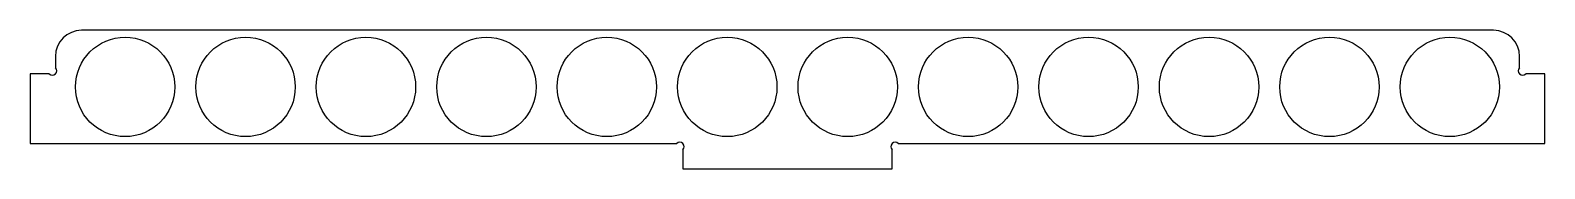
# Model space of a CAD drawing. Header units: inches. Extents: x -42.7 to 0.7, y -0.7 to 3.2.
import ezdxf

# ---------------------------------------------------------------- set-up
doc = ezdxf.new("R2010")
doc.units = ezdxf.units.IN
doc.layers.get('0').update_dxf_attribs({"linetype": 'CONTINUOUS'})

msp = doc.modelspace()

# ---------------------------------------------------------------- linework, layer by layer
for p, q in [((-0.75, 3.25), (-41.25, 3.25)), ((-42, 2.5), (-42, 2.177)), ((0, 2.177), (0, 2.5)), ((-42.177, 2), (-42.72, 2)), ((-42.72, 2), (-42.72, 0)), ((0.72, 2), (0.177, 2)), ((0.72, 0), (0.72, 2)), ((-17.823, 0), (0.72, 0)), ((-42.72, 0), (-24.177, 0)), ((-24, -0.177), (-24, -0.72)), ((-18, -0.72), (-18, -0.177)), ((-24, -0.72), (-18, -0.72))]:
    msp.add_line(p, q)
for centre in [(-40, 1.625), (-36.545, 1.625), (-33.091, 1.625), (-29.636, 1.625), (-26.182, 1.625), (-22.727, 1.625), (-19.273, 1.625), (-15.818, 1.625), (-12.364, 1.625), (-8.909, 1.625), (-5.455, 1.625), (-2, 1.625)]:
    msp.add_circle(centre, 1.425)
for centre, radius, start, end in [((-41.25, 2.5), 0.75, 90, 180), ((-0.75, 2.5), 0.75, 0, 90), ((-42.088, 2.088), 0.125, -135, 45), ((0.088, 2.088), 0.125, 135, 315), ((-24.088, -0.088), 0.125, -45, 135), ((-17.912, -0.088), 0.125, 45, 225)]:
    msp.add_arc(centre, radius, start, end)

doc.saveas('drawing.dxf')
